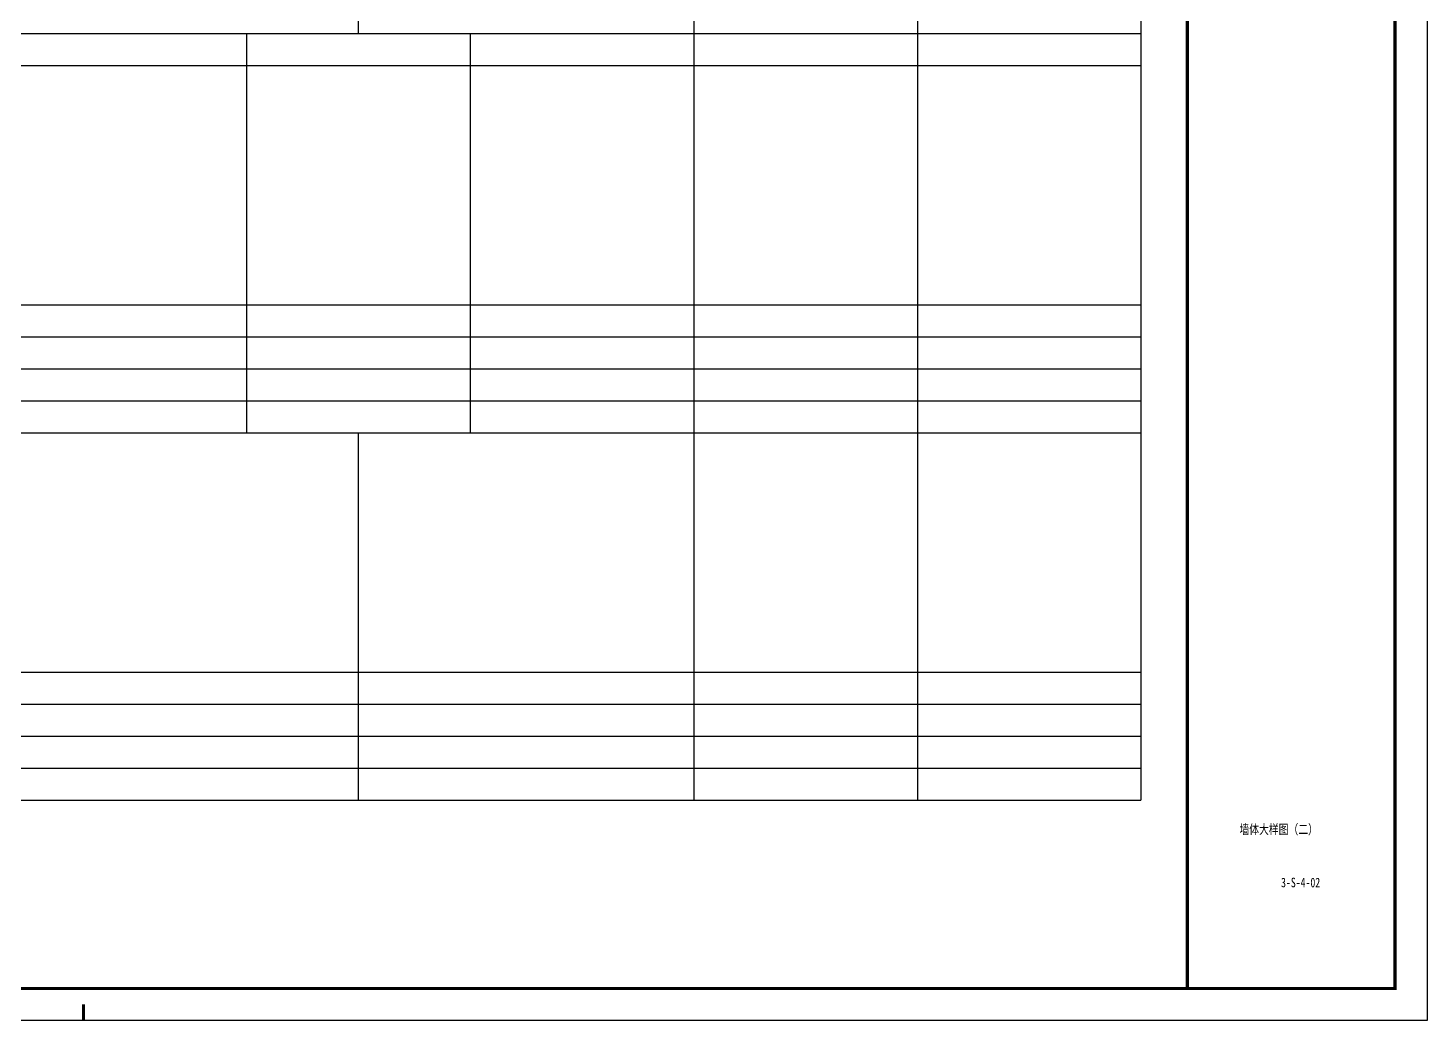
# Model space of a CAD drawing. Extents: x 1414483 to 1813521, y -2652507 to -2589797.
# Drawn here: x 1632044 to 1675830, y -2652507 to -2621387 of the extents above; entities that cross this region are included whole.
import ezdxf

# ---------------------------------------------------------------- set-up
doc = ezdxf.new("R2010")
doc.units = 0
doc.header["$LTSCALE"] = 1000
doc.header["$MEASUREMENT"] = 0
for name, color, linetype in [('A-ANNO-TTLB', 7, 'CONTINUOUS'), ('A-WALL-CONC', 9, 'CONTINUOUS'), ('COLU_DE', 7, 'CONTINUOUS'), ('S-ANNO-TABS', 4, 'CONTINUOUS'), ('S-ANNO-TEXT', 7, 'CONTINUOUS')]:
    doc.layers.add(name, color=color, linetype=linetype)
doc.styles.add('宋体', font='', dxfattribs={"width": 0.8})
doc.styles.get('宋体').set_extended_font_data('SimSun')

# ---------------------------------------------------------------- blocks, each defined once
blk = doc.blocks.new('_TSZ_LLH_BLK18151520')
at = {"layer": 'A-ANNO-TTLB'}
blk.add_lwpolyline([(0, 0), (0, 59400), (84100, 59400), (84100, 0)], close=True, dxfattribs=at)
at = {"layer": 'A-ANNO-TTLB', "const_width": 100}
blk.add_lwpolyline([(2500, 1000), (83100, 1000), (83100, 58400), (2500, 58400)], close=True, dxfattribs=at)
for points in [[(76600, 1000), (76600, 58400)], [(42050, 0), (42050, 500)]]:
    blk.add_lwpolyline(points, dxfattribs=at)
blk = doc.blocks.new('an-3-1')
at = {"layer": 'S-ANNO-TABS'}
for p, q in [((1642378.5, -2609557.4), (1642378.5, -2621557.4)), ((1638878.5, -2621557.4), (1638878.5, -2634057.4)), ((1645878.5, -2621557.4), (1645878.5, -2634057.4))]:
    blk.add_line(p, q, dxfattribs=at)

msp = doc.modelspace()

# ---------------------------------------------------------------- linework, layer by layer
at = {"layer": 'S-ANNO-TABS'}
for p, q in [((1666878.5, -2594057.4), (1666878.5, -2645557.4)), ((1652878.5, -2595657.4), (1652878.5, -2645557.4)), ((1659878.5, -2609557.4), (1659878.5, -2645557.4)), ((1594230.2, -2621557.4), (1666878.5, -2621557.4)), ((1594230.2, -2622557.4), (1666878.5, -2622557.4)), ((1594230.2, -2630057.4), (1666878.5, -2630057.4)), ((1594230.2, -2631057.4), (1666878.5, -2631057.4)), ((1594230.2, -2632057.4), (1666878.5, -2632057.4)), ((1594230.2, -2633057.4), (1666878.5, -2633057.4)), ((1594230.2, -2634057.4), (1666878.5, -2634057.4)), ((1642378.5, -2634057.4), (1642378.5, -2645557.4)), ((1594230.2, -2641557.4), (1666878.5, -2641557.4)), ((1594230.2, -2642557.4), (1666878.5, -2642557.4)), ((1594230.2, -2643557.4), (1666878.5, -2643557.4)), ((1594230.2, -2644557.4), (1666878.5, -2644557.4)), ((1594230.2, -2645557.4), (1666878.5, -2645557.4))]:
    msp.add_line(p, q, dxfattribs=at)

# ---------------------------------------------------------------- block references
at = {"layer": 'A-WALL-CONC'}
msp.add_blockref('_TSZ_LLH_BLK18151520', (1591730.2, -2652457.4), dxfattribs=at)
at = {"layer": 'COLU_DE', "color": 0}
msp.add_blockref('an-3-1', (0, 0), dxfattribs=at)

# ---------------------------------------------------------------- texts
at = {"layer": 'S-ANNO-TEXT', "linetype": 'Continuous', "style": '宋体', "width": 0.75}
for s, p in [('墙体大样图（二）', (1669959.8, -2646624.8)), ('3-S-4-02', (1671262.5, -2648289.4))]:
    msp.add_text(s, height=300, dxfattribs=at).set_placement(p)

doc.saveas('drawing.dxf')
